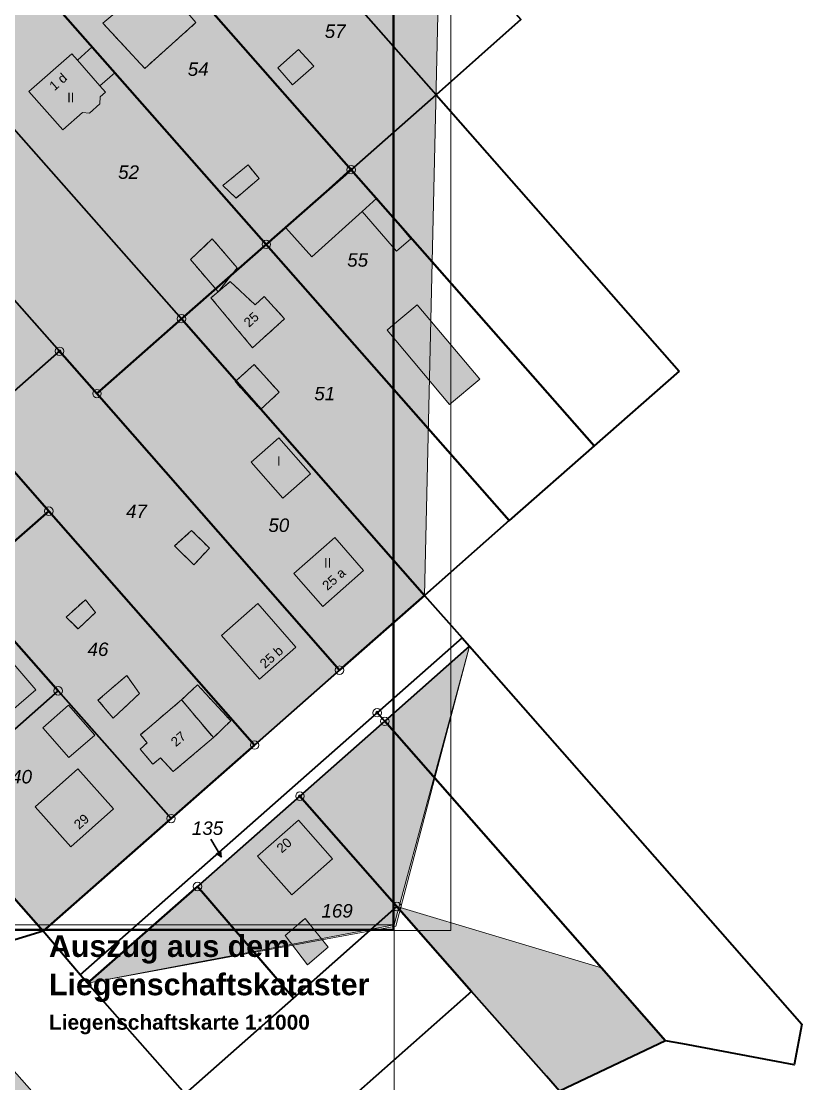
# Model space of a CAD drawing. Header units: inches. Extents: x -769 to 2065, y -580 to 2254.
# Drawn here: x 627 to 1018, y 51 to 583 of the extents above; entities that cross this region are included whole.
import ezdxf

# ---------------------------------------------------------------- set-up
doc = ezdxf.new("R2010")
doc.units = ezdxf.units.IN
doc.header["$MEASUREMENT"] = 0
doc.layers.add('Layer 1', color=7, linetype='Continuous')

# ---------------------------------------------------------------- blocks, each defined once
blk = doc.blocks.new('block 3')
at = {"layer": 'Layer 1', "true_color": 0xfce0e0}
h = blk.add_hatch(color=254, dxfattribs=at)
h.dxf.hatch_style = 2
h.paths.add_polyline_path([(393.84, 403.19), (457.68, 459.46), (500.3, 496.78), (542.79, 534.32), (585.2, 571.87), (627.77, 609.44), (670.23, 646.9), (712.74, 684.39), (755.36, 721.76), (797.76, 759.21), (840.31, 796.83), (828.72, 295.38), (786.17, 257.92), (743.64, 220.46), (701.78, 183.59), (637.77, 127.25), (581.22, 191.21), (534.16, 244.43), (496.73, 286.76), (450.04, 339.58), (429.11, 363.27)])
h = blk.add_hatch(color=254, dxfattribs=at)
h.dxf.hatch_style = 2
h.paths.add_polyline_path([(715.01, 149.58), (766.32, 194.86), (814.91, 139.6), (917.32, 108.95), (808.84, 232.33), (851.31, 269.9), (813.57, 130.4), (659.99, 101.22)])
h = blk.add_hatch(color=254, dxfattribs=at)
h.dxf.hatch_style = 2
h.paths.add_polyline_path([(456.01, 247.05), (527.37, 165.97), (530.84, 162.02), (577.64, 108.85), (624.55, 55.56), (662.09, 12.98), (699.56, -29.4), (760.83, -99.64), (724.54, -105.14), (590.22, -125.31), (555.26, -130.81), (518.6, -136.18), (486.89, -139.26), (452.52, -139.11), (423.93, -134.31), (390.67, -126.31), (374.37, -120.73), (380.09, -70.15), (386.12, -16.89), (393.94, 52.31), (401.84, 122.18), (408.33, 179.53), (416.46, 251.42)])
at = {"layer": 'Layer 1', "true_color": 0xf2f4cb}
h = blk.add_hatch(color=7, dxfattribs=at)
h.dxf.hatch_style = 2
h.paths.add_polyline_path([(808.84, 232.33), (917.32, 108.95), (949.43, 72.35), (896.3, 47.13), (889.77, 54.54), (852.27, 97.1), (814.91, 139.6), (766.32, 194.86)])
at = {"layer": 'Layer 1', "lineweight": 0}
for points in [[(393.84, 403.19), (457.68, 459.46), (500.3, 496.78), (542.79, 534.32), (585.2, 571.87), (627.77, 609.44), (670.23, 646.9), (712.74, 684.39), (755.36, 721.76), (797.76, 759.21), (840.31, 796.83), (828.72, 295.38), (786.17, 257.92), (743.64, 220.46), (701.78, 183.59), (637.77, 127.25), (581.22, 191.21), (534.16, 244.43), (496.73, 286.76), (450.04, 339.58), (429.11, 363.27), (393.84, 403.19)], [(715.01, 149.58), (766.32, 194.86), (814.91, 139.6), (917.32, 108.95), (808.84, 232.33), (851.31, 269.9), (813.57, 130.4), (659.99, 101.22), (715.01, 149.58)], [(456.01, 247.05), (527.37, 165.97), (530.84, 162.02), (577.64, 108.85), (624.55, 55.56), (662.09, 12.98), (699.56, -29.4), (760.83, -99.64), (724.54, -105.14), (590.22, -125.31), (555.26, -130.81), (518.6, -136.18), (486.89, -139.26), (452.52, -139.11), (423.93, -134.31), (390.67, -126.31), (374.37, -120.73), (380.09, -70.15), (386.12, -16.89), (393.94, 52.31), (401.84, 122.18), (408.33, 179.53), (416.46, 251.42), (456.01, 247.05)], [(808.84, 232.33), (917.32, 108.95), (949.43, 72.35), (896.3, 47.13), (889.77, 54.54), (852.27, 97.1), (814.91, 139.6), (766.32, 194.86), (808.84, 232.33)]]:
    blk.add_lwpolyline(points, dxfattribs=at)
blk = doc.blocks.new('block 4')
at = {"layer": 'Layer 1', "color": 253, "lineweight": 18, "true_color": 0xb2b2b2}
for points in [[(393.84, 403.19), (457.68, 459.46), (500.3, 496.78), (542.79, 534.32), (585.2, 571.87), (627.77, 609.44), (670.23, 646.9), (712.74, 684.39), (755.36, 721.76), (797.76, 759.21), (840.31, 796.83), (828.72, 295.38), (786.17, 257.92), (743.64, 220.46), (701.78, 183.59), (637.77, 127.25), (581.22, 191.21), (534.16, 244.43), (496.73, 286.76), (450.04, 339.58), (429.11, 363.27), (393.84, 403.19)], [(530.84, 162.02), (527.37, 165.97), (456.01, 247.05), (416.46, 251.42), (429.11, 363.27), (450.04, 339.58), (496.73, 286.76), (534.16, 244.43), (581.22, 191.21), (637.77, 127.25), (577.64, 108.85), (530.84, 162.02)], [(805.03, 236.64), (656.21, 105.4), (637.77, 127.25), (701.78, 183.59), (743.64, 220.46), (786.17, 257.92), (828.72, 295.38), (847.55, 274.15), (805.03, 236.64)], [(851.31, 269.9), (808.84, 232.33), (805.03, 236.64), (847.55, 274.15), (851.31, 269.9)], [(715.01, 149.58), (766.32, 194.86), (814.91, 139.6), (917.32, 108.95), (808.84, 232.33), (851.31, 269.9), (814.29, 129.68), (659.99, 101.22), (715.01, 149.58)], [(456.01, 247.05), (527.37, 165.97), (530.84, 162.02), (577.64, 108.85), (624.55, 55.56), (662.09, 12.98), (699.56, -29.4), (760.83, -99.64), (724.54, -105.14), (590.22, -125.31), (555.26, -130.81), (518.6, -136.18), (486.89, -139.26), (452.52, -139.11), (423.93, -134.31), (390.67, -126.31), (374.37, -120.73), (380.09, -70.15), (386.12, -16.89), (393.94, 52.31), (401.84, 122.18), (408.33, 179.53), (416.46, 251.42), (456.01, 247.05)], [(715.01, 149.58), (659.99, 101.22), (656.21, 105.4), (805.03, 236.64), (808.84, 232.33), (766.32, 194.86), (715.01, 149.58)], [(808.84, 232.33), (917.32, 108.95), (949.43, 72.35), (896.3, 47.13), (889.77, 54.54), (852.27, 97.1), (814.91, 139.6), (766.32, 194.86), (808.84, 232.33)]]:
    blk.add_lwpolyline(points, dxfattribs=at)
blk = doc.blocks.new('block 10')
at = {"layer": 'Layer 1', "true_color": 0xb2b2b2}
h = blk.add_hatch(color=253, dxfattribs=at)
h.dxf.hatch_style = 2
h.paths.add_polyline_path([(714.22, 582.24), (688.56, 559.31), (667.67, 581.98), (689.98, 600.89), (696.27, 594.46), (700.27, 598.71)])
at = {"layer": 'Layer 1', "true_color": 0xe5e5e5}
h = blk.add_hatch(color=254, dxfattribs=at)
h.dxf.hatch_style = 2
h.paths.add_polyline_path([(654.91, 563.46), (662.25, 570.05), (673.55, 557.14), (666.18, 550.64)])
at = {"layer": 'Layer 1', "true_color": 0xb2b2b2}
h = blk.add_hatch(color=253, dxfattribs=at)
h.dxf.hatch_style = 2
h.paths.add_polyline_path([(666.18, 550.64), (668.95, 547.41), (666.3, 545.06), (666.14, 541.57), (660.85, 536.98), (657.39, 537.23), (647.55, 528.6), (630.62, 547.81), (652.07, 566.62), (654.91, 563.46)])
at = {"layer": 'Layer 1', "true_color": 0xe5e5e5}
h = blk.add_hatch(color=254, dxfattribs=at)
h.dxf.hatch_style = 2
h.paths.add_polyline_path([(762.68, 551.02), (755.22, 559.53), (765.68, 568.78), (773.3, 560.4)])
h = blk.add_hatch(color=254, dxfattribs=at)
h.dxf.hatch_style = 2
h.paths.add_polyline_path([(745.85, 504.12), (734.31, 494.42), (727.77, 500.66), (740.32, 510.95)])
h = blk.add_hatch(color=254, dxfattribs=at)
h.dxf.hatch_style = 2
h.paths.add_polyline_path([(797.48, 487.73), (772.32, 464.95), (759.18, 479.47), (791.66, 508.87), (804.8, 494.35)])
h = blk.add_hatch(color=254, dxfattribs=at)
h.dxf.hatch_style = 2
h.paths.add_polyline_path([(804.8, 494.35), (821.93, 473.97), (814.68, 467.81), (797.48, 487.73)])
at = {"layer": 'Layer 1', "true_color": 0xb2b2b2}
h = blk.add_hatch(color=253, dxfattribs=at)
h.dxf.hatch_style = 2
h.paths.add_polyline_path([(734.85, 459.52), (725.38, 447.44), (711.47, 463.54), (722.41, 473.96)])
h = blk.add_hatch(color=253, dxfattribs=at)
h.dxf.hatch_style = 2
h.paths.add_polyline_path([(725.38, 447.44), (731.39, 452.6), (743.84, 440.92), (748.49, 445.03), (758.66, 433.89), (742.59, 419.44), (721.78, 444.35)])
at = {"layer": 'Layer 1', "true_color": 0xe5e5e5}
h = blk.add_hatch(color=254, dxfattribs=at)
h.dxf.hatch_style = 2
h.paths.add_polyline_path([(856.35, 403.65), (841.3, 390.97), (809.94, 428.22), (811.74, 429.74), (824.99, 440.91)])
h = blk.add_hatch(color=254, dxfattribs=at)
h.dxf.hatch_style = 2
h.paths.add_polyline_path([(743.33, 411.02), (755.94, 397.13), (746.5, 388.43), (733.86, 402.48)])
h = blk.add_hatch(color=254, dxfattribs=at)
h.dxf.hatch_style = 2
h.paths.add_polyline_path([(755.68, 374.26), (771.54, 356.22), (757.71, 344.12), (741.88, 362.18)])
at = {"layer": 'Layer 1', "true_color": 0xb2b2b2}
h = blk.add_hatch(color=253, dxfattribs=at)
h.dxf.hatch_style = 2
h.paths.add_polyline_path([(713.22, 310.67), (703.56, 320.17), (712.09, 327.91), (720.96, 319.06)])
h = blk.add_hatch(color=253, dxfattribs=at)
h.dxf.hatch_style = 2
h.paths.add_polyline_path([(783.75, 324.35), (798.24, 307.86), (777.71, 289.79), (763.21, 306.29)])
at = {"layer": 'Layer 1', "true_color": 0xe5e5e5}
h = blk.add_hatch(color=254, dxfattribs=at)
h.dxf.hatch_style = 2
h.paths.add_polyline_path([(649.21, 284.54), (658.85, 293.21), (663.96, 286.89), (655.23, 278.61)])
at = {"layer": 'Layer 1', "true_color": 0xb2b2b2}
h = blk.add_hatch(color=253, dxfattribs=at)
h.dxf.hatch_style = 2
h.paths.add_polyline_path([(726.98, 275.3), (745.2, 291.3), (764.33, 269.49), (746.11, 253.5)])
at = {"layer": 'Layer 1', "true_color": 0xe5e5e5}
h = blk.add_hatch(color=254, dxfattribs=at)
h.dxf.hatch_style = 2
h.paths.add_polyline_path([(605.87, 256.34), (618.01, 266.75), (634.03, 248.04), (621.89, 237.64)])
h = blk.add_hatch(color=254, dxfattribs=at)
h.dxf.hatch_style = 2
h.paths.add_polyline_path([(686.01, 246.34), (672.8, 233.9), (665.15, 242.88), (679.55, 255.33)])
h = blk.add_hatch(color=254, dxfattribs=at)
h.dxf.hatch_style = 2
h.paths.add_polyline_path([(722.95, 224.15), (707.04, 243.11), (715.04, 250.62), (731.65, 232.62)])
h = blk.add_hatch(color=254, dxfattribs=at)
h.dxf.hatch_style = 2
h.paths.add_polyline_path([(637.58, 229.07), (650.42, 240.35), (663.52, 225.48), (650.66, 214.19)])
at = {"layer": 'Layer 1', "true_color": 0xb2b2b2}
h = blk.add_hatch(color=253, dxfattribs=at)
h.dxf.hatch_style = 2
h.paths.add_polyline_path([(722.95, 224.15), (702.85, 207.14), (696.5, 213.97), (692.64, 210.82), (686.38, 218.36), (689.75, 221.57), (686.52, 225.65), (707.04, 243.11)])
h = blk.add_hatch(color=253, dxfattribs=at)
h.dxf.hatch_style = 2
h.paths.add_polyline_path([(633.76, 189.51), (655.14, 208.47), (672.92, 188.48), (651.54, 169.5)])
h = blk.add_hatch(color=253, dxfattribs=at)
h.dxf.hatch_style = 2
h.paths.add_polyline_path([(745.08, 164.78), (765.56, 182.8), (782.63, 163.43), (762.19, 145.36)])
at = {"layer": 'Layer 1', "true_color": 0xe5e5e5}
h = blk.add_hatch(color=254, dxfattribs=at)
h.dxf.hatch_style = 2
h.paths.add_polyline_path([(768.9, 133.61), (780.38, 119.27), (770.14, 110.45), (758.92, 124.99)])
at = {"layer": 'Layer 1', "lineweight": 0}
for points in [[(714.22, 582.24), (688.56, 559.31), (667.67, 581.98), (689.98, 600.89), (696.27, 594.46), (700.27, 598.71), (714.22, 582.24)], [(654.91, 563.46), (662.25, 570.05), (673.55, 557.14), (666.18, 550.64), (654.91, 563.46)], [(666.18, 550.64), (668.95, 547.41), (666.3, 545.06), (666.14, 541.57), (660.85, 536.98), (657.39, 537.23), (647.55, 528.6), (630.62, 547.81), (652.07, 566.62), (654.91, 563.46), (666.18, 550.64)], [(762.68, 551.02), (755.22, 559.53), (765.68, 568.78), (773.3, 560.4), (762.68, 551.02)], [(745.85, 504.12), (734.31, 494.42), (727.77, 500.66), (740.32, 510.95), (745.85, 504.12)], [(797.48, 487.73), (772.32, 464.95), (759.18, 479.47), (791.66, 508.87), (804.8, 494.35), (797.48, 487.73)], [(804.8, 494.35), (821.93, 473.97), (814.68, 467.81), (797.48, 487.73), (804.8, 494.35)], [(734.85, 459.52), (725.38, 447.44), (711.47, 463.54), (722.41, 473.96), (734.85, 459.52)], [(725.38, 447.44), (731.39, 452.6), (743.84, 440.92), (748.49, 445.03), (758.66, 433.89), (742.59, 419.44), (721.78, 444.35), (725.38, 447.44)], [(856.35, 403.65), (841.3, 390.97), (809.94, 428.22), (811.74, 429.74), (824.99, 440.91), (856.35, 403.65)], [(743.33, 411.02), (755.94, 397.13), (746.5, 388.43), (733.86, 402.48), (743.33, 411.02)], [(755.68, 374.26), (771.54, 356.22), (757.71, 344.12), (741.88, 362.18), (755.68, 374.26)], [(713.22, 310.67), (703.56, 320.17), (712.09, 327.91), (720.96, 319.06), (713.22, 310.67)], [(783.75, 324.35), (798.24, 307.86), (777.71, 289.79), (763.21, 306.29), (783.75, 324.35)], [(649.21, 284.54), (658.85, 293.21), (663.96, 286.89), (655.23, 278.61), (649.21, 284.54)], [(726.98, 275.3), (745.2, 291.3), (764.33, 269.49), (746.11, 253.5), (726.98, 275.3)], [(605.87, 256.34), (618.01, 266.75), (634.03, 248.04), (621.89, 237.64), (605.87, 256.34)], [(686.01, 246.34), (672.8, 233.9), (665.15, 242.88), (679.55, 255.33), (686.01, 246.34)], [(722.95, 224.15), (707.04, 243.11), (715.04, 250.62), (731.65, 232.62), (722.95, 224.15)], [(637.58, 229.07), (650.42, 240.35), (663.52, 225.48), (650.66, 214.19), (637.58, 229.07)], [(722.95, 224.15), (702.85, 207.14), (696.5, 213.97), (692.64, 210.82), (686.38, 218.36), (689.75, 221.57), (686.52, 225.65), (707.04, 243.11), (722.95, 224.15)], [(633.76, 189.51), (655.14, 208.47), (672.92, 188.48), (651.54, 169.5), (633.76, 189.51)], [(745.08, 164.78), (765.56, 182.8), (782.63, 163.43), (762.19, 145.36), (745.08, 164.78)], [(768.9, 133.61), (780.38, 119.27), (770.14, 110.45), (758.92, 124.99), (768.9, 133.61)]]:
    blk.add_lwpolyline(points, dxfattribs=at)
blk = doc.blocks.new('block 11')
at = {"layer": 'Layer 1', "color": 7, "lineweight": 18, "true_color": 0xffffff}
for points in [[(668.96, 580.58), (667.67, 581.98), (668.37, 582.57)], [(714.22, 582.24), (714.22, 582.24), (712.12, 580.36)], [(714.22, 582.24), (714.22, 582.24)], [(671.82, 577.48), (669.91, 579.55)], [(674.68, 574.37), (672.78, 576.45)], [(707.92, 576.61), (705.82, 574.74)], [(711.07, 579.43), (708.97, 577.55)], [(654.91, 563.46), (662.25, 570.05), (673.55, 557.14), (666.18, 550.64), (654.91, 563.46)], [(677.54, 571.27), (675.64, 573.34)], [(680.4, 568.16), (678.5, 570.23)], [(701.62, 570.98), (699.52, 569.11)], [(704.77, 573.8), (702.67, 571.92)], [(666.18, 550.64), (668.95, 547.41), (666.3, 545.06), (666.14, 541.57), (660.85, 536.98), (657.39, 537.23), (647.55, 528.6), (630.62, 547.81), (652.07, 566.62), (654.91, 563.46), (666.18, 550.64)], [(683.26, 565.06), (681.36, 567.13)], [(695.33, 565.35), (693.23, 563.48)], [(698.47, 568.17), (696.38, 566.29)], [(762.68, 551.02), (755.22, 559.53), (765.68, 568.78), (773.3, 560.4), (762.68, 551.02)], [(686.13, 561.95), (684.22, 564.02)], [(689.03, 559.73), (688.56, 559.31), (687.08, 560.91)], [(692.18, 562.54), (690.08, 560.67)], [(734.45, 506.14), (736.56, 507.87)], [(737.62, 508.73), (739.73, 510.46)], [(740.7, 510.48), (742.42, 508.36)], [(743.27, 507.3), (744.99, 505.18)], [(797.48, 487.73), (772.32, 464.95), (759.18, 479.47), (791.66, 508.87), (804.8, 494.35), (797.48, 487.73)], [(728.12, 500.95), (730.23, 502.68)], [(731.29, 503.54), (733.39, 505.27)], [(742.71, 501.48), (740.63, 499.73)], [(745.85, 504.12), (745.85, 504.12), (743.76, 502.36)], [(745.85, 504.12), (745.85, 504.12)], [(730.4, 498.15), (728.42, 500.03)], [(733.37, 495.32), (731.39, 497.21)], [(736.44, 496.21), (734.36, 494.46)], [(739.58, 498.85), (737.49, 497.09)], [(804.8, 494.35), (821.93, 473.97), (814.68, 467.81), (797.48, 487.73), (804.8, 494.35)], [(721.13, 472.74), (722.41, 473.96), (723.07, 473.19)], [(715.09, 467), (717.11, 468.92)], [(718.11, 469.87), (720.12, 471.79)], [(723.98, 472.14), (725.79, 470.04)], [(726.69, 468.99), (728.51, 466.88)], [(713.64, 461.04), (711.82, 463.13)], [(712.08, 464.12), (714.09, 466.04)], [(729.41, 465.83), (731.23, 463.72)], [(716.36, 457.88), (714.54, 459.99)], [(732.13, 462.67), (733.94, 460.58)], [(734.85, 459.52), (734.85, 459.52), (733.14, 457.33)], [(734.85, 459.52), (734.85, 459.52)], [(719.08, 454.73), (717.27, 456.83)], [(721.8, 451.58), (719.99, 453.68)], [(729.72, 452.96), (728, 450.78)], [(732.28, 456.25), (730.57, 454.06)], [(724.53, 448.43), (722.71, 450.53)], [(725.38, 447.44), (725.38, 447.44), (727.51, 449.27)], [(725.38, 447.44), (725.38, 447.44)], [(727.14, 449.69), (725.43, 447.5)], [(728.57, 450.18), (730.7, 452.01)], [(731.75, 452.27), (733.79, 450.35)], [(734.81, 449.39), (736.86, 447.47)], [(722.19, 444.7), (724.32, 446.53)], [(724.13, 441.54), (722.34, 443.69)], [(737.88, 446.51), (739.92, 444.6)], [(740.95, 443.64), (742.99, 441.72)], [(744.02, 441.08), (746.12, 442.94)], [(747.17, 443.87), (748.49, 445.03), (749.19, 444.26)], [(750.13, 443.23), (752.02, 441.16)], [(726.83, 438.31), (725.03, 440.46)], [(729.52, 435.09), (727.73, 437.24)], [(752.97, 440.13), (754.86, 438.06)], [(755.8, 437.02), (757.69, 434.95)], [(856.35, 403.65), (841.3, 390.97), (809.94, 428.22), (811.74, 429.74), (824.99, 440.91), (856.35, 403.65)], [(732.22, 431.86), (730.42, 434.01)], [(755.56, 431.1), (753.48, 429.23)], [(758.64, 433.92), (758.66, 433.89), (756.6, 432.04)], [(734.91, 428.63), (733.11, 430.78)], [(737.61, 425.41), (735.81, 427.56)], [(752.44, 428.29), (750.35, 426.42)], [(740.3, 422.18), (738.5, 424.33)], [(743.06, 419.86), (742.59, 419.44), (741.2, 421.1)], [(746.18, 422.67), (744.1, 420.8)], [(749.31, 425.48), (747.23, 423.61)], [(740.19, 408.19), (742.28, 410.08)], [(743.33, 411.02), (743.33, 411.02), (745.22, 408.94)], [(743.33, 411.02), (743.33, 411.02)], [(733.93, 402.55), (736.02, 404.43)], [(737.06, 405.37), (739.15, 407.25)], [(746.16, 407.9), (748.05, 405.82)], [(749, 404.77), (750.89, 402.69)], [(736.61, 399.42), (734.74, 401.51)], [(751.83, 401.65), (753.72, 399.57)], [(739.44, 396.28), (737.56, 398.37)], [(742.26, 393.15), (740.38, 395.24)], [(754.23, 395.55), (752.17, 393.65)], [(754.67, 398.53), (755.94, 397.13), (755.27, 396.51)], [(745.08, 390.01), (743.19, 392.1)], [(748.03, 389.84), (746.5, 388.43), (746.01, 388.97)], [(751.13, 392.69), (749.07, 390.79)], [(755.68, 374.26), (771.54, 356.22), (757.71, 344.12), (741.88, 362.18), (755.68, 374.26)], [(708.65, 324.78), (710.66, 326.61)], [(711.67, 327.53), (712.09, 327.91), (713.62, 326.38)], [(714.58, 325.42), (716.51, 323.5)], [(704.48, 319.26), (703.56, 320.17), (704.61, 321.12)], [(705.62, 322.04), (707.64, 323.87)], [(717.48, 322.54), (719.4, 320.61)], [(720.37, 319.65), (720.96, 319.06), (719.68, 317.68)], [(783.75, 324.35), (798.24, 307.86), (777.71, 289.79), (763.21, 306.29), (783.75, 324.35)], [(707.4, 316.39), (705.45, 318.3)], [(710.31, 313.53), (708.37, 315.44)], [(718.76, 316.67), (716.91, 314.67)], [(713.22, 310.67), (713.22, 310.67), (711.28, 312.58)], [(713.22, 310.67), (713.22, 310.67)], [(715.99, 313.67), (714.15, 311.67)], [(658.48, 292.87), (658.85, 293.21), (660.28, 291.44)], [(652.3, 287.32), (654.36, 289.17)], [(655.4, 290.1), (657.45, 291.95)], [(661.15, 290.36), (662.89, 288.21)], [(726.98, 275.3), (745.2, 291.3), (764.33, 269.49), (746.11, 253.5), (726.98, 275.3)], [(649.21, 284.54), (649.21, 284.54), (651.28, 286.39)], [(649.21, 284.54), (649.21, 284.54)], [(652.17, 281.62), (650.2, 283.56)], [(661.17, 284.24), (659.16, 282.34)], [(663.76, 287.13), (663.96, 286.89), (662.17, 285.2)], [(655.14, 278.7), (653.16, 280.65)], [(658.15, 281.38), (656.14, 279.48)], [(605.87, 256.34), (618.01, 266.75), (634.03, 248.04), (621.89, 237.64), (605.87, 256.34)], [(671.7, 248.54), (673.86, 250.42)], [(674.94, 251.35), (677.1, 253.22)], [(678.19, 254.16), (679.55, 255.33), (680.17, 254.47)], [(681, 253.31), (682.67, 251)], [(713.82, 249.48), (715.04, 250.62), (715.83, 249.76)], [(665.2, 242.93), (667.37, 244.8)], [(668.45, 245.74), (670.61, 247.61)], [(683.5, 249.83), (685.17, 247.5)], [(686.01, 246.34), (686.01, 246.34), (683.93, 244.38)], [(686.01, 246.34), (686.01, 246.34)], [(707.62, 243.65), (709.69, 245.59)], [(710.72, 246.57), (712.79, 248.51)], [(716.79, 248.72), (718.72, 246.63)], [(719.68, 245.59), (721.61, 243.51)], [(637.58, 229.07), (650.42, 240.35), (663.52, 225.48), (650.66, 214.19), (637.58, 229.07)], [(667.88, 239.68), (666.03, 241.85)], [(679.77, 240.46), (677.69, 238.5)], [(682.89, 243.4), (680.81, 241.44)], [(702.93, 239.61), (705.12, 241.47)], [(706.21, 242.4), (707.04, 243.11), (708.19, 241.75)], [(709.27, 240.46), (707.45, 242.63)], [(709.11, 240.65), (710.95, 238.45)], [(722.57, 242.46), (724.49, 240.38)], [(670.66, 236.41), (668.81, 238.59)], [(673.52, 234.58), (672.8, 233.9), (671.59, 235.32)], [(676.65, 237.52), (674.56, 235.56)], [(696.37, 234.03), (698.56, 235.89)], [(699.65, 236.82), (701.84, 238.68)], [(712.01, 237.19), (710.18, 239.37)], [(711.88, 237.35), (713.72, 235.15)], [(714.74, 233.93), (712.92, 236.11)], [(725.45, 239.34), (727.38, 237.25)], [(728.34, 236.21), (730.27, 234.12)], [(689.81, 228.45), (691.99, 230.31)], [(693.09, 231.24), (695.27, 233.1)], [(714.64, 234.05), (716.49, 231.85)], [(717.48, 230.67), (715.65, 232.84)], [(717.41, 230.75), (719.26, 228.55)], [(720.21, 227.41), (718.39, 229.58)], [(729.04, 230.09), (727.01, 228.11)], [(731.23, 233.08), (731.65, 232.62), (730.06, 231.08)], [(686.53, 225.66), (688.71, 227.51)], [(689.19, 222.28), (687.41, 224.53)], [(720.18, 227.45), (722.02, 225.25)], [(722.95, 224.15), (722.95, 224.15), (720.75, 222.29)], [(722.95, 224.15), (722.95, 224.15), (721.12, 226.32)], [(722.95, 224.15), (722.95, 224.15)], [(722.95, 224.15), (722.95, 224.15)], [(726, 227.12), (723.96, 225.14)], [(688.33, 216.01), (686.5, 218.22)], [(687.29, 219.23), (689.37, 221.21)], [(716.37, 218.58), (714.18, 216.73)], [(719.66, 221.36), (717.47, 219.51)], [(691.08, 212.7), (689.25, 214.91)], [(697.32, 213.1), (696.5, 213.97), (695.2, 212.91)], [(709.79, 213.02), (707.6, 211.16)], [(713.08, 215.8), (710.89, 213.95)], [(633.76, 189.51), (655.14, 208.47), (672.92, 188.48), (651.54, 169.5), (633.76, 189.51)], [(694.09, 212), (692.64, 210.82), (692, 211.6)], [(700.25, 209.94), (698.29, 212.04)], [(703.22, 207.45), (702.85, 207.14), (701.22, 208.89)], [(706.51, 210.23), (704.31, 208.38)], [(745.08, 164.78), (765.56, 182.8), (782.63, 163.43), (762.19, 145.36), (745.08, 164.78)], [(768.9, 133.61), (768.9, 133.61), (770.66, 131.41)], [(768.9, 133.61), (768.9, 133.61)], [(765.7, 130.85), (767.83, 132.69)]]:
    blk.add_lwpolyline(points, dxfattribs=at)
blk = doc.blocks.new('block 13')
at = {"layer": 'Layer 1', "color": 7, "true_color": 0xffffff, "attachment_point": 7}
for s, insert, char_height, rotation in [('\\fArialP61|b0|i0|c0|p34;\\W1;1 d', (643.41, 547.78), 4.7081, 41.3483), ('\\fArialP61|b0|i0|c0|p34;\\W1;25', (740.84, 429.32), 4.7043, 42.1584), ('\\fArialP61|b0|i0|c0|p34;\\W1;25 a', (780.11, 297.55), 4.7081, 41.3483), ('\\fArialP61|b0|i0|c0|p34;\\W1;25 b', (748.83, 258.5), 4.7081, 41.3483), ('\\fArialP61|b0|i0|c0|p34;\\W1;27', (704.19, 219.35), 4.7128, 40.5396), ('\\fArialP61|b0|i0|c0|p34;\\W1;29', (655.76, 177.92), 4.7081, 41.3483), ('\\fArialP61|b0|i0|c0|p34;\\W1;20', (757.25, 166.02), 4.7081, 41.3483)]:
    blk.add_mtext(s, dxfattribs=dict(at, insert=insert, char_height=char_height, rotation=rotation))
at = {"layer": 'Layer 1', "color": 7, "true_color": 0xffffff, "char_height": 4.7126, "attachment_point": 7}
for s, insert in [('\\fArialP61|b0|i0|c0|p34;\\W1;II', (649.69, 542.39)), ('\\fArialP61|b0|i0|c0|p34;\\W1;I', (754.84, 360.29)), ('\\fArialP61|b0|i0|c0|p34;\\W1;II', (778.4, 309.36))]:
    blk.add_mtext(s, dxfattribs=dict(at, insert=insert))
blk = doc.blocks.new('block 17')
at = {"layer": 'Layer 1', "true_color": 0xffffff}
h = blk.add_hatch(color=7, dxfattribs=at)
h.dxf.hatch_style = 2
h.paths.add_polyline_path([(726.75, 167.47), (726.97, 164.31), (724.31, 166.03)])
at = {"layer": 'Layer 1', "color": 7, "lineweight": 35, "true_color": 0xffffff}
for points in [[(755.36, 721.76), (877.04, 583.76), (834.52, 546.1), (712.74, 684.39), (755.36, 721.76)], [(712.74, 684.39), (834.52, 546.1), (791.99, 508.6), (670.23, 646.9), (712.74, 684.39)], [(749.45, 471.21), (627.77, 609.44), (670.23, 646.9), (791.99, 508.6), (749.45, 471.21)], [(707, 433.94), (585.2, 571.87), (627.77, 609.44), (749.45, 471.21), (707, 433.94)], [(542.79, 534.32), (585.2, 571.87), (707, 433.94), (664.68, 396.45), (645.92, 417.66), (542.79, 534.32)], [(956.28, 407.69), (913.73, 370.24), (791.99, 508.6), (834.52, 546.1), (956.28, 407.69)], [(645.92, 417.66), (603.18, 380.09), (500.3, 496.78), (542.79, 534.32), (645.92, 417.66)], [(871.18, 332.9), (749.45, 471.21), (791.99, 508.6), (913.73, 370.24), (871.18, 332.9)], [(707, 433.94), (749.45, 471.21), (871.18, 332.9), (828.72, 295.38), (707, 433.94)], [(664.68, 396.45), (707, 433.94), (828.72, 295.38), (786.17, 257.92), (664.68, 396.45)], [(603.18, 380.09), (645.92, 417.66), (664.68, 396.45), (786.17, 257.92), (743.64, 220.46), (640.59, 337.55), (603.18, 380.09)], [(496.73, 286.76), (560.73, 342.61), (603.18, 380.09), (640.59, 337.55), (598.4, 300.64), (534.16, 244.43), (496.73, 286.76)], [(530.84, 162.02), (527.37, 165.97), (456.01, 247.05), (416.46, 251.42), (429.11, 363.27), (450.04, 339.58), (496.73, 286.76), (534.16, 244.43), (581.22, 191.21), (637.77, 127.25), (577.64, 108.85), (530.84, 162.02)], [(645.28, 247.56), (598.4, 300.64), (640.59, 337.55), (743.64, 220.46), (701.78, 183.59), (645.28, 247.56)], [(645.28, 247.56), (581.22, 191.21), (534.16, 244.43), (598.4, 300.64), (645.28, 247.56)], [(805.03, 236.64), (656.21, 105.4), (637.77, 127.25), (701.78, 183.59), (743.64, 220.46), (786.17, 257.92), (828.72, 295.38), (847.55, 274.15), (805.03, 236.64)], [(851.31, 269.9), (808.84, 232.33), (805.03, 236.64), (847.55, 274.15), (851.31, 269.9)], [(851.31, 269.9), (959.85, 146.4), (1017.66, 80.59), (1013.89, 60.22), (958.14, 70.76), (949.43, 72.35), (917.32, 108.95), (808.84, 232.33), (851.31, 269.9)], [(701.78, 183.59), (637.77, 127.25), (581.22, 191.21), (645.28, 247.56), (701.78, 183.59)], [(715.01, 149.58), (659.99, 101.22), (656.21, 105.4), (805.03, 236.64), (808.84, 232.33), (766.32, 194.86), (715.01, 149.58)], [(808.84, 232.33), (917.32, 108.95), (949.43, 72.35), (896.3, 47.13), (889.77, 54.54), (852.27, 97.1), (814.91, 139.6), (766.32, 194.86), (808.84, 232.33)], [(814.91, 139.6), (763.08, 93.76), (715.01, 149.58), (766.32, 194.86), (814.91, 139.6)], [(763.08, 93.76), (708.83, 45.79), (659.99, 101.22), (715.01, 149.58), (763.08, 93.76)], [(852.27, 97.1), (746.26, 3.25), (708.83, 45.79), (763.08, 93.76), (814.91, 139.6), (852.27, 97.1)]]:
    blk.add_lwpolyline(points, dxfattribs=at)
at = {"layer": 'Layer 1', "color": 7, "lineweight": 30, "true_color": 0xffffff}
blk.add_lwpolyline([(726.97, 164.31), (721.68, 173.28)], dxfattribs=at)
at = {"layer": 'Layer 1', "lineweight": 0}
blk.add_lwpolyline([(726.75, 167.47), (726.97, 164.31), (724.31, 166.03), (726.75, 167.47)], dxfattribs=at)
at = {"layer": 'Layer 1', "color": 7, "true_color": 0xffffff, "char_height": 6.7323, "attachment_point": 7}
for s, insert in [('\\fArialP62|b0|i1|c0|p34;\\W1;57', (778.73, 574.5)), ('\\fArialP62|b0|i1|c0|p34;\\W1;54', (710.13, 555.51)), ('\\fArialP62|b0|i1|c0|p34;\\W1;52', (675.26, 503.92)), ('\\fArialP62|b0|i1|c0|p34;\\W1;55', (789.99, 459.93)), ('\\fArialP62|b0|i1|c0|p34;\\W1;51', (773.5, 393.02)), ('\\fArialP62|b0|i1|c0|p34;\\W1;47', (679.22, 334.11)), ('\\fArialP62|b0|i1|c0|p34;\\W1;50', (750.5, 327.09)), ('\\fArialP62|b0|i1|c0|p34;\\W1;46', (659.95, 264.95)), ('\\fArialP62|b0|i1|c0|p34;\\W1;40', (621.68, 201.15)), ('\\fArialP62|b0|i1|c0|p34;\\W1;135', (712.19, 175.36)), ('\\fArialP62|b0|i1|c0|p34;\\W1;169', (777.1, 133.97))]:
    blk.add_mtext(s, dxfattribs=dict(at, insert=insert))
blk = doc.blocks.new('block 18')
at = {"layer": 'Layer 1', "true_color": 0xffffff}
h = blk.add_hatch(color=7, dxfattribs=at)
h.dxf.hatch_style = 2
edge = h.paths.add_edge_path()
edge.add_spline(control_points=[(792.7, 508.6), (792.7, 509), (792.38, 509.31), (791.99, 509.31), (791.6, 509.31), (791.28, 509), (791.28, 508.6), (791.28, 508.21), (791.6, 507.9), (791.99, 507.9), (792.38, 507.9), (792.7, 508.21), (792.7, 508.6)], knot_values=[0, 0, 0, 0, 1, 1, 1, 2, 2, 2, 3, 3, 3, 4, 4, 4, 4], degree=3, periodic=1)
h = blk.add_hatch(color=7, dxfattribs=at)
h.dxf.hatch_style = 2
edge = h.paths.add_edge_path()
edge.add_spline(control_points=[(646.63, 417.66), (646.63, 418.05), (646.32, 418.37), (645.92, 418.37), (645.54, 418.37), (645.21, 418.05), (645.21, 417.66), (645.21, 417.27), (645.54, 416.95), (645.92, 416.95), (646.32, 416.95), (646.63, 417.27), (646.63, 417.66)], knot_values=[0, 0, 0, 0, 1, 1, 1, 2, 2, 2, 3, 3, 3, 4, 4, 4, 4], degree=3, periodic=1)
h = blk.add_hatch(color=7, dxfattribs=at)
h.dxf.hatch_style = 2
edge = h.paths.add_edge_path()
edge.add_spline(control_points=[(805.74, 236.64), (805.74, 237.03), (805.42, 237.35), (805.03, 237.35), (804.64, 237.35), (804.32, 237.03), (804.32, 236.64), (804.32, 236.25), (804.64, 235.93), (805.03, 235.93), (805.42, 235.93), (805.74, 236.25), (805.74, 236.64)], knot_values=[0, 0, 0, 0, 1, 1, 1, 2, 2, 2, 3, 3, 3, 4, 4, 4, 4], degree=3, periodic=1)
h = blk.add_hatch(color=7, dxfattribs=at)
h.dxf.hatch_style = 2
edge = h.paths.add_edge_path()
edge.add_spline(control_points=[(767.03, 194.86), (767.03, 195.25), (766.71, 195.57), (766.32, 195.57), (765.93, 195.57), (765.61, 195.25), (765.61, 194.86), (765.61, 194.47), (765.93, 194.15), (766.32, 194.15), (766.71, 194.15), (767.03, 194.47), (767.03, 194.86)], knot_values=[0, 0, 0, 0, 1, 1, 1, 2, 2, 2, 3, 3, 3, 4, 4, 4, 4], degree=3, periodic=1)
at = {"layer": 'Layer 1', "lineweight": 0}
for points in [[(794.12, 508.6), (794.12, 509.78), (793.17, 510.73), (791.99, 510.73), (790.82, 510.73), (789.87, 509.78), (789.87, 508.6), (789.87, 507.43), (790.82, 506.48), (791.99, 506.48), (793.17, 506.48), (794.12, 507.43), (794.12, 508.6)], [(792.7, 508.6), (792.7, 509), (792.38, 509.31), (791.99, 509.31), (791.6, 509.31), (791.28, 509), (791.28, 508.6), (791.28, 508.21), (791.6, 507.9), (791.99, 507.9), (792.38, 507.9), (792.7, 508.21), (792.7, 508.6)], [(751.58, 471.21), (751.58, 472.38), (750.63, 473.34), (749.45, 473.34), (748.28, 473.34), (747.33, 472.38), (747.33, 471.21), (747.33, 470.04), (748.28, 469.08), (749.45, 469.08), (750.63, 469.08), (751.58, 470.04), (751.58, 471.21)], [(709.13, 433.94), (709.13, 435.12), (708.18, 436.07), (707, 436.07), (705.83, 436.07), (704.88, 435.12), (704.88, 433.94), (704.88, 432.77), (705.83, 431.82), (707, 431.82), (708.18, 431.82), (709.13, 432.77), (709.13, 433.94)], [(648.05, 417.66), (648.05, 418.83), (647.11, 419.78), (645.92, 419.78), (644.75, 419.78), (643.8, 418.83), (643.8, 417.66), (643.8, 416.48), (644.75, 415.53), (645.92, 415.53), (647.11, 415.53), (648.05, 416.48), (648.05, 417.66)], [(646.63, 417.66), (646.63, 418.05), (646.32, 418.37), (645.92, 418.37), (645.54, 418.37), (645.21, 418.05), (645.21, 417.66), (645.21, 417.27), (645.54, 416.95), (645.92, 416.95), (646.32, 416.95), (646.63, 417.27), (646.63, 417.66)], [(666.81, 396.45), (666.81, 397.62), (665.86, 398.58), (664.68, 398.58), (663.51, 398.58), (662.56, 397.62), (662.56, 396.45), (662.56, 395.28), (663.51, 394.32), (664.68, 394.32), (665.86, 394.32), (666.81, 395.28), (666.81, 396.45)], [(642.72, 337.55), (642.72, 338.73), (641.76, 339.68), (640.59, 339.68), (639.42, 339.68), (638.46, 338.73), (638.46, 337.55), (638.46, 336.38), (639.42, 335.43), (640.59, 335.43), (641.76, 335.43), (642.72, 336.38), (642.72, 337.55)], [(788.3, 257.92), (788.3, 259.08), (787.35, 260.04), (786.17, 260.04), (785, 260.04), (784.05, 259.08), (784.05, 257.92), (784.05, 256.74), (785, 255.79), (786.17, 255.79), (787.35, 255.79), (788.3, 256.74), (788.3, 257.92)], [(647.41, 247.56), (647.41, 248.75), (646.45, 249.69), (645.28, 249.69), (644.1, 249.69), (643.14, 248.75), (643.14, 247.56), (643.14, 246.39), (644.1, 245.44), (645.28, 245.44), (646.45, 245.44), (647.41, 246.39), (647.41, 247.56)], [(807.16, 236.64), (807.16, 237.82), (806.21, 238.77), (805.03, 238.77), (803.86, 238.77), (802.91, 237.82), (802.91, 236.64), (802.91, 235.47), (803.86, 234.52), (805.03, 234.52), (806.21, 234.52), (807.16, 235.47), (807.16, 236.64)], [(805.74, 236.64), (805.74, 237.03), (805.42, 237.35), (805.03, 237.35), (804.64, 237.35), (804.32, 237.03), (804.32, 236.64), (804.32, 236.25), (804.64, 235.93), (805.03, 235.93), (805.42, 235.93), (805.74, 236.25), (805.74, 236.64)], [(810.97, 232.33), (810.97, 233.5), (810.02, 234.45), (808.84, 234.45), (807.67, 234.45), (806.72, 233.5), (806.72, 232.33), (806.72, 231.15), (807.67, 230.2), (808.84, 230.2), (810.02, 230.2), (810.97, 231.15), (810.97, 232.33)], [(745.77, 220.46), (745.77, 221.63), (744.82, 222.58), (743.64, 222.58), (742.47, 222.58), (741.52, 221.63), (741.52, 220.46), (741.52, 219.28), (742.47, 218.33), (743.64, 218.33), (744.82, 218.33), (745.77, 219.28), (745.77, 220.46)], [(768.45, 194.86), (768.45, 196.03), (767.5, 196.99), (766.32, 196.99), (765.15, 196.99), (764.2, 196.03), (764.2, 194.86), (764.2, 193.69), (765.15, 192.73), (766.32, 192.73), (767.5, 192.73), (768.45, 193.69), (768.45, 194.86)], [(767.03, 194.86), (767.03, 195.25), (766.71, 195.57), (766.32, 195.57), (765.93, 195.57), (765.61, 195.25), (765.61, 194.86), (765.61, 194.47), (765.93, 194.15), (766.32, 194.15), (766.71, 194.15), (767.03, 194.47), (767.03, 194.86)], [(703.9, 183.59), (703.9, 184.77), (702.95, 185.72), (701.78, 185.72), (700.6, 185.72), (699.65, 184.77), (699.65, 183.59), (699.65, 182.42), (700.6, 181.47), (701.78, 181.47), (702.95, 181.47), (703.9, 182.42), (703.9, 183.59)], [(717.14, 149.58), (717.14, 150.76), (716.19, 151.71), (715.01, 151.71), (713.84, 151.71), (712.89, 150.76), (712.89, 149.58), (712.89, 148.41), (713.84, 147.46), (715.01, 147.46), (716.19, 147.46), (717.14, 148.41), (717.14, 149.58)], [(817.03, 139.6), (817.03, 140.77), (816.08, 141.72), (814.91, 141.72), (813.73, 141.72), (812.78, 140.77), (812.78, 139.6), (812.78, 138.42), (813.73, 137.47), (814.91, 137.47), (816.08, 137.47), (817.03, 138.42), (817.03, 139.6)]]:
    blk.add_open_spline(points, degree=3, knots=[0, 0, 0, 0, 1, 1, 1, 2, 2, 2, 3, 3, 3, 4, 4, 4, 4], dxfattribs=at)
at = {"layer": 'Layer 1', "color": 7, "lineweight": 18, "true_color": 0xffffff}
for points in [[(751.58, 471.21), (751.58, 472.38), (750.63, 473.34), (749.45, 473.34), (748.28, 473.34), (747.33, 472.38), (747.33, 471.21), (747.33, 470.04), (748.28, 469.08), (749.45, 469.08), (750.63, 469.08), (751.58, 470.04), (751.58, 471.21)], [(709.13, 433.94), (709.13, 435.12), (708.18, 436.07), (707, 436.07), (705.83, 436.07), (704.88, 435.12), (704.88, 433.94), (704.88, 432.77), (705.83, 431.82), (707, 431.82), (708.18, 431.82), (709.13, 432.77), (709.13, 433.94)], [(666.81, 396.45), (666.81, 397.62), (665.86, 398.58), (664.68, 398.58), (663.51, 398.58), (662.56, 397.62), (662.56, 396.45), (662.56, 395.28), (663.51, 394.32), (664.68, 394.32), (665.86, 394.32), (666.81, 395.28), (666.81, 396.45)], [(642.72, 337.55), (642.72, 338.73), (641.76, 339.68), (640.59, 339.68), (639.42, 339.68), (638.46, 338.73), (638.46, 337.55), (638.46, 336.38), (639.42, 335.43), (640.59, 335.43), (641.76, 335.43), (642.72, 336.38), (642.72, 337.55)], [(788.3, 257.92), (788.3, 259.08), (787.35, 260.04), (786.17, 260.04), (785, 260.04), (784.05, 259.08), (784.05, 257.92), (784.05, 256.74), (785, 255.79), (786.17, 255.79), (787.35, 255.79), (788.3, 256.74), (788.3, 257.92)], [(647.41, 247.56), (647.41, 248.75), (646.45, 249.69), (645.28, 249.69), (644.1, 249.69), (643.14, 248.75), (643.14, 247.56), (643.14, 246.39), (644.1, 245.44), (645.28, 245.44), (646.45, 245.44), (647.41, 246.39), (647.41, 247.56)], [(810.97, 232.33), (810.97, 233.5), (810.02, 234.45), (808.84, 234.45), (807.67, 234.45), (806.72, 233.5), (806.72, 232.33), (806.72, 231.15), (807.67, 230.2), (808.84, 230.2), (810.02, 230.2), (810.97, 231.15), (810.97, 232.33)], [(745.77, 220.46), (745.77, 221.63), (744.82, 222.58), (743.64, 222.58), (742.47, 222.58), (741.52, 221.63), (741.52, 220.46), (741.52, 219.28), (742.47, 218.33), (743.64, 218.33), (744.82, 218.33), (745.77, 219.28), (745.77, 220.46)], [(703.9, 183.59), (703.9, 184.77), (702.95, 185.72), (701.78, 185.72), (700.6, 185.72), (699.65, 184.77), (699.65, 183.59), (699.65, 182.42), (700.6, 181.47), (701.78, 181.47), (702.95, 181.47), (703.9, 182.42), (703.9, 183.59)], [(717.14, 149.58), (717.14, 150.76), (716.19, 151.71), (715.01, 151.71), (713.84, 151.71), (712.89, 150.76), (712.89, 149.58), (712.89, 148.41), (713.84, 147.46), (715.01, 147.46), (716.19, 147.46), (717.14, 148.41), (717.14, 149.58)]]:
    blk.add_open_spline(points, degree=3, knots=[0, 0, 0, 0, 1, 1, 1, 2, 2, 2, 3, 3, 3, 4, 4, 4, 4], dxfattribs=at)
blk = doc.blocks.new('block 2')
at = {"layer": 'Layer 1', "lineweight": 0}
blk.add_lwpolyline([(28.35, 130.4), (813.57, 130.4), (813.57, 1133.91), (28.35, 1133.91), (28.35, 130.4)], dxfattribs=at)
at = {"layer": 'Layer 1'}
for name in ['block 3', 'block 4', 'block 10', 'block 11', 'block 13', 'block 17', 'block 18']:
    blk.add_blockref(name, (0, 0), dxfattribs=at)
blk = doc.blocks.new('block 22')
at = {"layer": 'Layer 1', "lineweight": 0}
blk.add_lwpolyline([(813.54, 1133.86), (841.89, 1133.86), (841.89, 127.56), (813.54, 127.56), (813.54, 1133.86)], dxfattribs=at)
blk.add_lwpolyline([(813.54, 1133.86), (841.89, 1133.86), (841.89, 127.56), (813.54, 127.56), (813.54, 1133.86)], dxfattribs=at)
blk = doc.blocks.new('block 23')
at = {"layer": 'Layer 1', "lineweight": 0}
blk.add_lwpolyline([(812.84, 127.56), (812.84, 1133.86), (813.54, 1133.86), (813.54, 127.56), (812.84, 127.56)], dxfattribs=at)
at = {"layer": 'Layer 1', "color": 7, "lineweight": 25, "true_color": 0xffffff}
blk.add_lwpolyline([(813.19, 127.56), (813.19, 1133.86)], dxfattribs=at)
blk = doc.blocks.new('block 24')
at = {"layer": 'Layer 1', "lineweight": 0}
blk.add_lwpolyline([(28.35, 127.56), (813.54, 127.56), (813.54, 0), (28.35, 0), (28.35, 127.56)], dxfattribs=at)
blk.add_lwpolyline([(28.35, 127.56), (813.54, 127.56), (813.54, 0), (28.35, 0), (28.35, 127.56)], dxfattribs=at)
blk = doc.blocks.new('block 25')
at = {"layer": 'Layer 1', "lineweight": 0}
blk.add_lwpolyline([(28.35, 128.26), (813.54, 128.26), (813.54, 127.56), (28.35, 127.56), (28.35, 128.26)], dxfattribs=at)
at = {"layer": 'Layer 1', "color": 7, "lineweight": 25, "true_color": 0xffffff}
blk.add_lwpolyline([(28.35, 127.91), (813.54, 127.91)], dxfattribs=at)

msp = doc.modelspace()

# ---------------------------------------------------------------- block references
at = {"layer": 'Layer 1'}
for name in ['block 2', 'block 23', 'block 22', 'block 25', 'block 24']:
    msp.add_blockref(name, (0, 0), dxfattribs=at)

# ---------------------------------------------------------------- texts
at = {"layer": 'Layer 1', "color": 7, "true_color": 0xffffff, "attachment_point": 7}
for s, insert, char_height in [('\\fArialP63|b1|i0|c0|p34;\\W1;Auszug aus dem', (640.63, 110.98), 10.88), ('\\fArialP63|b1|i0|c0|p34;\\W1;Liegenschaftskataster', (640.63, 91.78), 10.88), ('\\fArialP63|b1|i0|c0|p34;\\W1;Liegenschaftskarte 1:1000', (640.63, 75.59), 7.48)]:
    msp.add_mtext(s, dxfattribs=dict(at, insert=insert, char_height=char_height))

doc.saveas('drawing.dxf')
